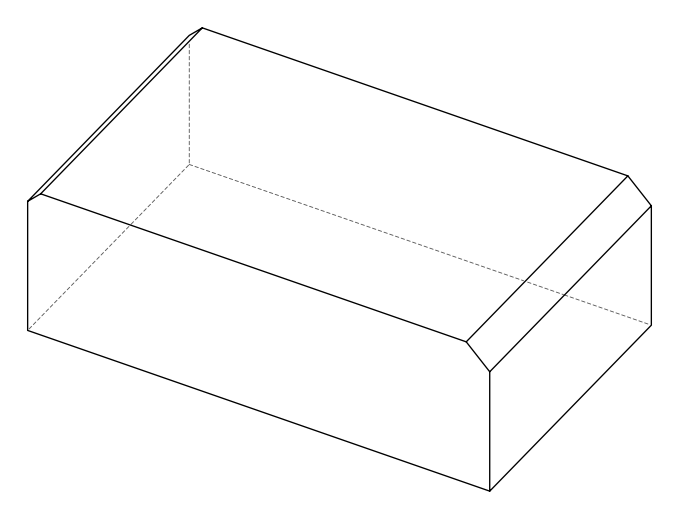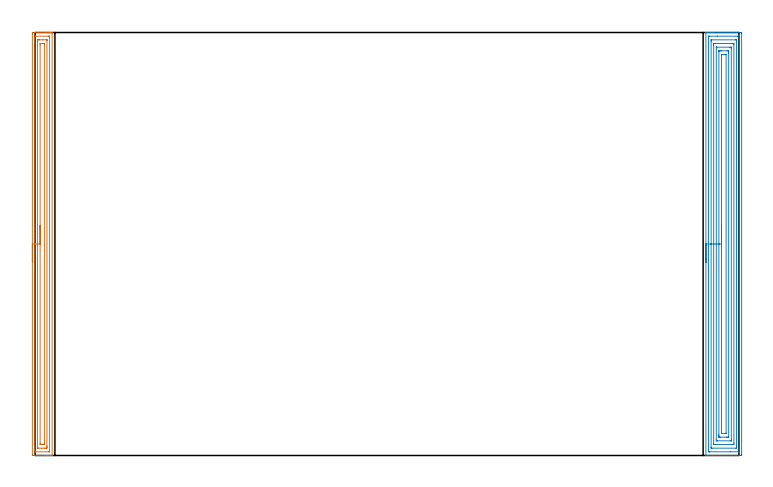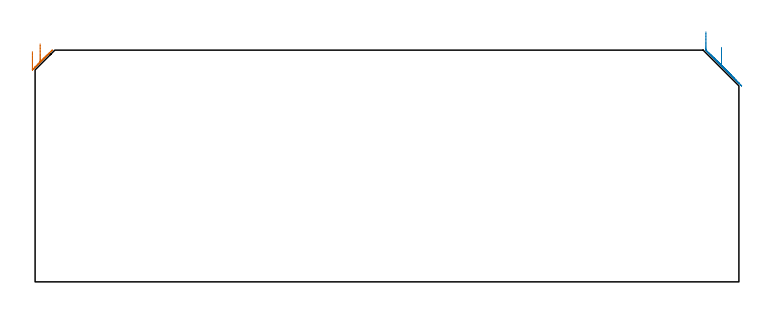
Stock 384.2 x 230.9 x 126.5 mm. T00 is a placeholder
(PLAN: 2 operations, 0 tool changes, 20.9 min)
(1 AREA_MILL | FG_CHAMFER_SURFACE | UGT0205_001 | 7.64 min | 13459 mm3)
(2 AREA_MILL_1 | FG_CHAMFER_SURFACE_1 | UGT0205_001 | 13.3 min | 43902 mm3)
(TOOL UGT0205_001 | Chamfer Mill 20 x 3 x 45 deg. | D20 FL50 Z2)
(OP 1 AREA_MILL)
G17 G21 G94 G90
T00 M6
G54
G17 G0 G90 X-1.5 Y105.45 S1061 M3
G43 Z136.5 H0
Z125.7
G94 G1 Y105.488 Z124.828 F250.
Y105.602 Z123.964
Y105.791 Z123.112
Y106.053 Z122.28
Y106.387 Z121.474
Y106.79 Z120.7
Y107.258 Z119.964
Y107.79 Z119.272
Y108.379 Z118.629
Y109.022 Z118.04
Y109.714 Z117.508
Y110.45 Z117.04
Y111.224 Z116.637
Y112.03 Z116.303
Y112.862 Z116.041
Y113.714 Z115.852
Y114.578 Z115.738
Y115.45 Z115.7
Y229.913
X-1.499 Y230.278 Z115.701
X-1.495 Y230.801 Z115.703
X-1.492 Y230.892 Z115.706
X-0.976 Y230.9 Z116.221
X6.116 Z123.311
X7.543 Z124.739
X7.89 Z125.085
X8.583 Z125.783
X8.891 Z126.09
X9.27 Y230.892 Z126.461
X9.297 Y230.89 Z126.488
X9.3 Y230.725 Z126.5
Y0.175
X9.297 Y0.01 Z126.488
X9.27 Y0.007 Z126.461
X8.89 Y0. Z126.09
X8.583 Z125.783
X7.89 Z125.085
X6.656 Z123.853
X6.116 Z123.311
X5.5 Z122.695
X-1.247 Y0.001 Z115.951
X-1.492 Y0.01 Z115.706
X-1.499 Y0.255 Z115.699
Y0.276
X-1.5 Y115.45 Z115.7
X-0.086 Z117.114
X-0.085 Y228.714 Z117.115
X-0.084 Y228.825 Z117.116
X-0.081 Y228.879 Z117.119
X-0.08 Y228.886 Z117.12
X-0.067 Y228.89 Z117.133
X-0.014 Y228.894 Z117.186
X0.392 Y228.899 Z117.592
X7.485 Y228.9 Z124.685
X7.745 Y228.896 Z124.945
X7.857 Y228.892 Z125.057
X7.875 Y228.89 Z125.075
X7.879 Y228.876 Z125.079
X7.882 Y228.823 Z125.082
X7.884 Y228.714 Z125.084
X7.886 Y228.495 Z125.086
X7.885 Y2.186 Z125.085
X7.884 Y2.075 Z125.084
X7.881 Y2.021 Z125.081
X7.88 Y2.014 Z125.08
X7.867 Y2.01 Z125.067
X7.814 Y2.006 Z125.014
X7.408 Y2.001 Z124.608
X0.316 Y2. Z117.516
X0.055 Y2.003 Z117.255
X-0.057 Y2.008 Z117.143
X-0.075 Y2.01 Z117.125
X-0.079 Y2.024 Z117.121
X-0.082 Y2.076 Z117.118
X-0.085 Y2.186 Z117.115
X-0.086 Y2.405 Z117.114
Y115.45
X1.328 Z118.528
X1.329 Y225.81 Z118.529
X1.33 Y226.167 Z118.53
X1.333 Y226.704 Z118.533
X1.335 Y226.874 Z118.535
X1.498 Y226.891 Z118.698
X1.683 Y226.896 Z118.883
X2.376 Y226.9 Z119.576
X2.57 Z119.77
X4.149 Z121.349
X5.922 Z123.122
X6.116 Y226.898 Z123.316
X6.311 Y226.895 Z123.511
X6.44 Y226.89 Z123.64
X6.465 Y226.883 Z123.665
X6.467 Y226.866 Z123.667
X6.469 Y226.823 Z123.669
X6.471 Y226.704 Z123.671
Y5.09
X6.47 Y4.733 Z123.67
X6.466 Y4.196 Z123.666
X6.465 Y4.026 Z123.665
X6.302 Y4.009 Z123.502
X6.116 Y4.005 Z123.316
X5.424 Y4. Z122.624
X5.23 Z122.43
X3.651 Z120.851
X1.878 Z119.078
X1.683 Y4.002 Z118.883
X1.489 Y4.005 Z118.689
X1.36 Y4.01 Z118.56
X1.334 Y4.017 Z118.534
X1.333 Y4.034 Z118.533
X1.331 Y4.077 Z118.531
X1.329 Y4.196 Z118.529
X1.328 Y115.45 Z118.528
X2.743 Z119.943
Y224.023
X2.747 Y224.738 Z119.947
X2.75 Y224.844 Z119.95
X2.756 Y224.89 Z119.956
X2.805 Y224.892 Z120.005
X3.022 Y224.896 Z120.222
X3.457 Y224.9 Z120.657
X4.36 Z121.56
X4.783 Y224.896 Z121.983
X4.994 Y224.892 Z122.194
X5.042 Y224.89 Z122.242
X5.05 Y224.859 Z122.25
X5.052 Y224.795 Z122.252
X5.057 Y224.198 Z122.257
Y6.877
X5.053 Y6.161 Z122.253
X5.05 Y6.056 Z122.25
X5.044 Y6.01 Z122.244
X4.995 Y6.008 Z122.195
X4.778 Y6.004 Z121.978
X4.343 Y6. Z121.543
X3.44 Z120.64
X3.017 Y6.004 Z120.217
X2.806 Y6.008 Z120.006
X2.758 Y6.01 Z119.958
X2.75 Y6.041 Z119.95
X2.748 Y6.105 Z119.948
X2.743 Y6.702 Z119.943
Y115.45
Y116.322 Z119.981
Y117.186 Z120.095
Y118.038 Z120.283
Y118.87 Z120.546
Y119.676 Z120.88
Y120.45 Z121.282
Y121.186 Z121.751
Y121.878 Z122.282
Y122.521 Z122.872
Y123.11 Z123.515
Y123.642 Z124.207
Y124.11 Z124.943
Y124.513 Z125.716
Y124.847 Z126.522
Y125.109 Z127.354
Y125.298 Z128.206
Y125.412 Z129.071
Y125.45 Z129.943
G0 Z136.5
M5
M2
(OP 2 AREA_MILL_1)
G17 G21 G94 G90
T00 M6
G54
G17 G0 G90 X366.2 Y105.45 S1061 M3
G43 Z136.5 H0
G94 G1 Y105.488 Z135.628 F250.
Y105.602 Z134.763
Y105.791 Z133.912
Y106.053 Z133.08
Y106.387 Z132.274
Y106.79 Z131.5
Y107.258 Z130.764
Y107.79 Z130.072
Y108.379 Z129.429
Y109.022 Z128.84
Y109.714 Z128.308
Y110.45 Z127.84
Y111.224 Z127.437
Y112.03 Z127.103
Y112.862 Z126.841
Y113.713 Z126.652
Y114.578 Z126.538
Y115.45 Z126.5
Y230.725
X366.203 Y230.892 Z126.488
X366.213 Y230.9 Z126.477
X366.572 Z126.127
X366.868 Z125.831
X367.559 Z125.136
X368.788 Z123.909
X369.326 Z123.369
X369.94 Z122.755
X385.224 Z107.474
X385.495 Y230.898 Z107.203
X385.692 Y230.89 Z107.006
X385.699 Y230.691 Z106.999
X385.7 Y0.622 Z107.
X385.696 Y0.206 Z107.002
X385.692 Y0.01 Z107.006
X385.493 Y0. Z107.205
X369.94 Z122.755
X367.559 Z125.136
X366.869 Z125.831
X366.572 Z126.127
X366.213 Z126.477
X366.202 Y0.008 Z126.488
X366.2 Y0.175 Z126.5
Y115.45
X367.614 Z125.086
X367.615 Y228.805 Z125.085
X367.616 Y228.858 Z125.084
X367.618 Y228.882 Z125.082
X367.62 Y228.888 Z125.08
X367.635 Y228.89 Z125.065
X368.04 Y228.899 Z124.66
X372.455 Y228.9 Z120.245
X383.457 Y228.899 Z109.243
X383.94 Y228.897 Z108.76
X384.172 Y228.89 Z108.528
X384.279 Y228.878 Z108.421
X384.285 Y228.548 Z108.415
Y228.491
Y2.094
X384.284 Y2.042 Z108.416
X384.282 Y2.018 Z108.418
X384.28 Y2.012 Z108.42
X384.265 Y2.01 Z108.435
X383.86 Y2.001 Z108.84
X379.445 Y2. Z113.255
X368.443 Y2.001 Z124.257
X367.96 Y2.003 Z124.74
X367.728 Y2.01 Z124.972
X367.621 Y2.022 Z125.079
X367.615 Y2.352 Z125.085
Y2.409
X367.614 Y115.45 Z125.086
X369.028 Z123.672
X369.029 Y226.111 Z123.671
X369.031 Y226.704 Z123.669
X369.034 Y226.854 Z123.666
X369.035 Y226.883 Z123.665
X369.068 Y226.89 Z123.632
X369.135 Y226.897 Z123.565
X369.326 Y226.899 Z123.374
X382.381 Z110.319
X382.574 Y226.895 Z110.126
X382.767 Y226.89 Z109.933
X382.865 Y226.875 Z109.835
X382.868 Y226.804 Z109.832
X382.87 Y226.704 Z109.83
X382.871 Y226.403 Z109.829
Y4.789
X382.869 Y4.196 Z109.831
X382.866 Y4.046 Z109.834
X382.865 Y4.017 Z109.835
X382.832 Y4.01 Z109.868
X382.765 Y4.003 Z109.935
X382.574 Y4.001 Z110.126
X369.519 Z123.181
X369.326 Y4.005 Z123.374
X369.133 Y4.01 Z123.567
X369.035 Y4.024 Z123.665
X369.032 Y4.096 Z123.668
X369.03 Y4.196 Z123.67
X369.029 Y4.496 Z123.671
X369.028 Y115.45 Z123.672
X370.443 Z122.257
Y224.023
X370.446 Y224.677 Z122.254
X370.45 Y224.89 Z122.25
X370.659 Y224.894 Z122.041
X371.092 Y224.9 Z121.608
X380.824 Z111.876
X381.244 Y224.895 Z111.456
X381.447 Y224.89 Z111.253
X381.451 Y224.773 Z111.249
X381.457 Y224.26 Z111.243
Y6.877
X381.454 Y6.223 Z111.246
X381.45 Y6.011 Z111.25
X381.241 Y6.006 Z111.459
X380.808 Y6. Z111.892
X371.076 Z121.624
X370.656 Y6.005 Z122.044
X370.453 Y6.01 Z122.247
X370.45 Y6.127 Z122.25
X370.443 Y6.64 Z122.257
Y115.45
X371.857 Z120.843
Y222.476
X371.86 Y222.716 Z120.84
X371.864 Y222.875 Z120.836
X371.868 Y222.892 Z120.832
X371.874 Y222.895 Z120.826
X371.894 Y222.898 Z120.806
X371.976 Y222.9 Z120.724
X372.202 Z120.498
X379.269 Z113.431
X379.925 Y222.893 Z112.775
X380.017 Y222.89 Z112.683
X380.036 Y222.878 Z112.664
X380.04 Y222.756 Z112.66
X380.042 Y222.596 Z112.658
X380.043 Y222.356 Z112.657
Y222.236
Y8.424
X380.04 Y8.184 Z112.66
X380.036 Y8.026 Z112.664
X380.032 Y8.008 Z112.668
X380.026 Y8.005 Z112.674
X380.007 Y8.002 Z112.693
X379.925 Y8. Z112.775
X379.698 Z113.002
X372.631 Z120.069
X371.976 Y8.007 Z120.724
X371.883 Y8.01 Z120.817
X371.864 Y8.022 Z120.836
X371.86 Y8.144 Z120.84
X371.858 Y8.304 Z120.842
X371.857 Y8.784 Z120.843
Y115.45
X373.271 Z119.429
X373.272 Y220.687 Z119.428
X373.273 Y220.806 Z119.427
X373.276 Y220.865 Z119.424
X373.278 Y220.887 Z119.422
X373.303 Y220.892 Z119.397
X373.742 Y220.898 Z118.958
X374.179 Y220.9 Z118.521
X374.625 Z118.075
X377.712 Z114.988
X378.158 Y220.899 Z114.542
X378.599 Y220.896 Z114.101
X378.621 Y220.89 Z114.079
X378.624 Y220.871 Z114.076
X378.627 Y220.449 Z114.073
X378.629 Y219.973 Z114.071
Y219.555
X378.628 Y10.213 Z114.072
X378.627 Y10.094 Z114.073
X378.624 Y10.035 Z114.076
X378.622 Y10.014 Z114.078
X378.597 Y10.008 Z114.103
X378.158 Y10.002 Z114.542
X377.721 Y10. Z114.979
X377.275 Z115.425
X374.188 Z118.512
X373.742 Y10.001 Z118.958
X373.301 Y10.004 Z119.399
X373.279 Y10.01 Z119.421
X373.276 Y10.029 Z119.424
X373.273 Y10.451 Z119.427
X373.271 Y10.927 Z119.429
Y11.345
Y115.45
X374.685 Z118.015
X374.686 Y218.662 Z118.014
X374.69 Y218.869 Z118.01
X374.691 Y218.886 Z118.009
X374.755 Y218.892 Z117.945
X374.88 Y218.897 Z117.82
X375.037 Y218.899 Z117.663
X375.273 Y218.9 Z117.427
X377.039 Z115.661
X377.145 Y218.899 Z115.555
X377.171 Y218.896 Z115.529
X377.196 Y218.89 Z115.504
X377.208 Y218.882 Z115.492
X377.21 Y218.854 Z115.49
X377.214 Y218.723 Z115.486
Y12.238
X377.21 Y12.031 Z115.49
X377.208 Y12.014 Z115.492
X377.145 Y12.008 Z115.555
X377.02 Y12.003 Z115.68
X376.863 Y12.001 Z115.837
X376.627 Y12. Z116.073
X374.755 Y12.001 Z117.945
X374.729 Y12.004 Z117.971
X374.705 Y12.01 Z117.995
X374.692 Y12.018 Z118.008
X374.69 Y12.046 Z118.01
X374.686 Y12.177 Z118.014
X374.685 Y115.45 Z118.015
Y116.322 Z118.053
Y117.186 Z118.167
Y118.038 Z118.355
Y118.87 Z118.618
Y119.676 Z118.952
Y120.45 Z119.354
Y121.186 Z119.823
Y121.878 Z120.354
Y122.521 Z120.944
Y123.11 Z121.587
Y123.641 Z122.279
Y124.11 Z123.015
Y124.513 Z123.789
Y124.847 Z124.595
Y125.109 Z125.427
Y125.298 Z126.278
Y125.412 Z127.143
Y125.45 Z128.015
G0 Z136.5
M5
M2
